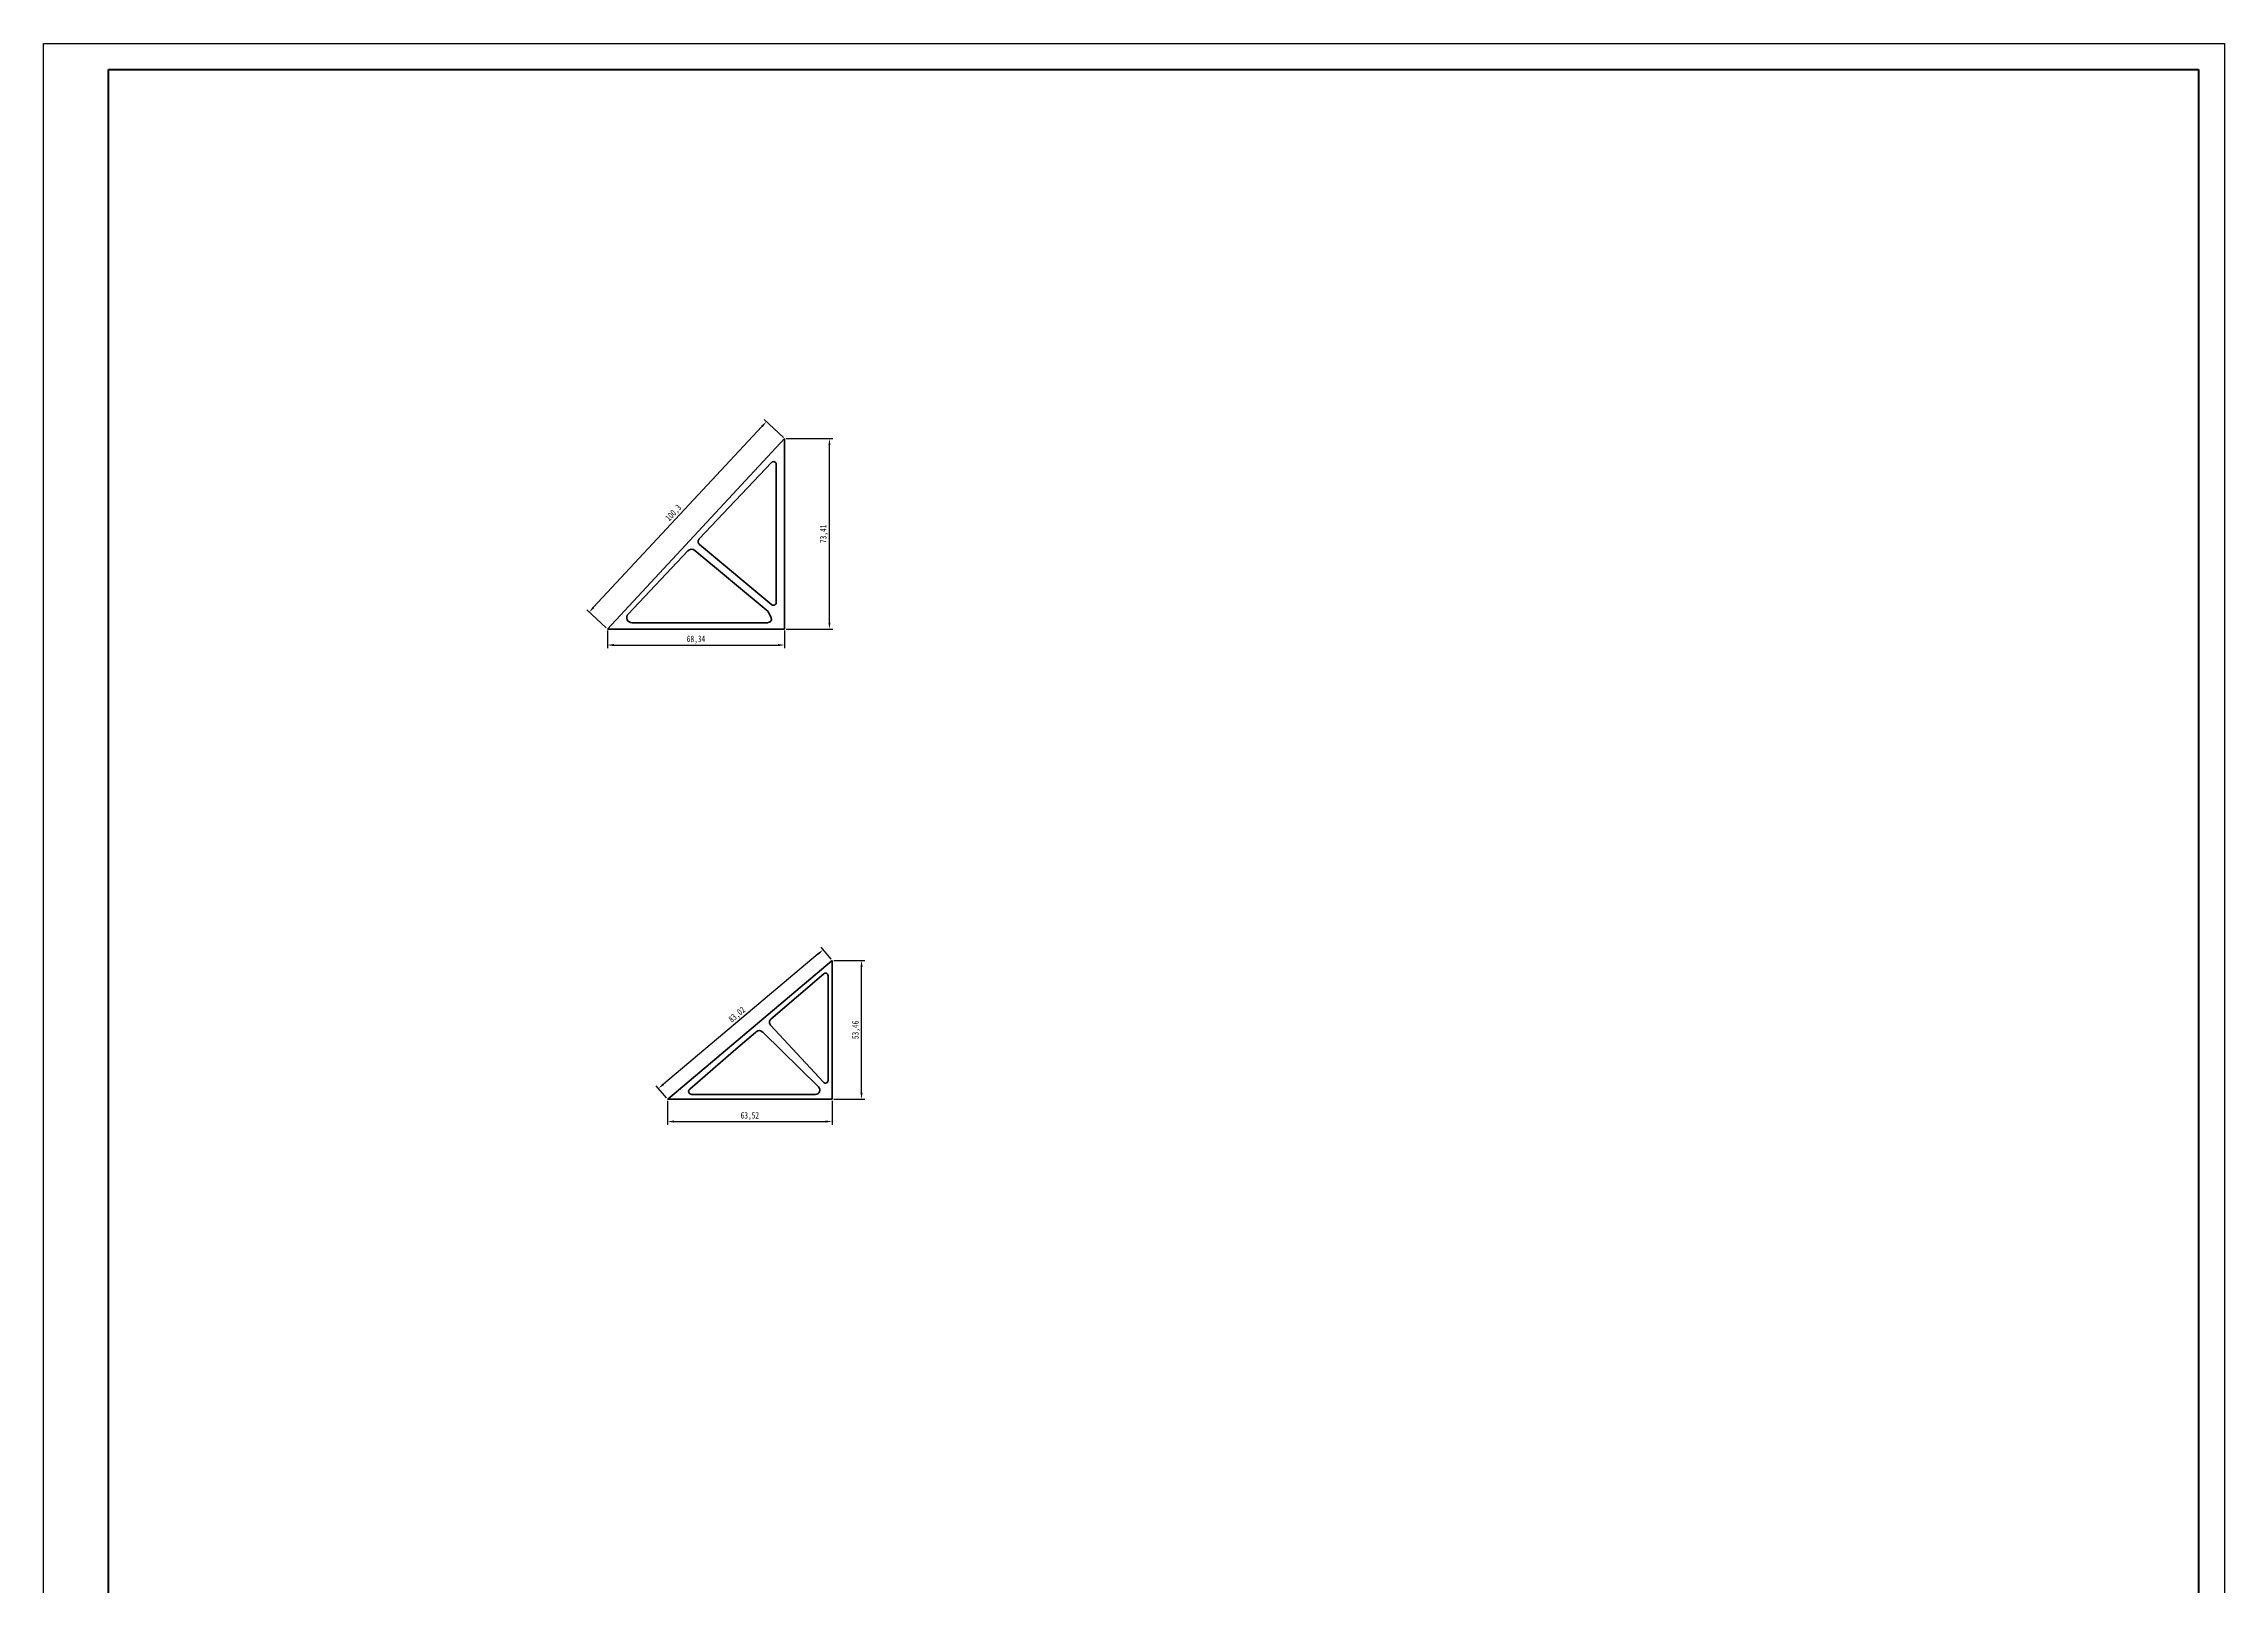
# Model space of a CAD drawing. Header units: millimetres. Extents: x 1317 to 2158, y 637 to 1826.
# Drawn here: x 1317 to 2158, y 1231 to 1826 of the extents above; entities that cross this region are included whole.
import ezdxf

# ---------------------------------------------------------------- set-up
doc = ezdxf.new("R2010")
doc.units = ezdxf.units.MM
doc.header["$LTSCALE"] = 0.3
for name, color, linetype, lineweight in [('尺寸线', 3, 'Continuous', 25), ('粗实线', 7, 'Continuous', 50), ('细实线', 7, 'Continuous', 25)]:
    doc.layers.add(name, color=color, linetype=linetype, lineweight=lineweight)
doc.styles.add('NUT Standard', font='simfang.ttf', dxfattribs={"width": 0.7, "height": 2.5})
doc.dimstyles.new('NUT Standard', dxfattribs={"dimtxt": 2.5, "dimasz": 2.5, "dimexe": 1.25, "dimexo": 0.625, "dimtad": 1, "dimtoh": 1, "dimtxsty": 'NUT Standard', "dimcen": 2.5, "dimadec": 0, "dimazin": 0, "dimtfac": 1, "dimtmove": 0, "dimatfit": 3, "dimfxl": 1, "dimarcsym": 0})

# ---------------------------------------------------------------- blocks, each defined once
blk = doc.blocks.new('*D26')
at = {"layer": 'Defpoints', "color": 0, "transparency": 16777216}
for p in [(1534.75, 1599.89), (1603.09, 1599.89), (1603.09, 1593.71)]:
    blk.add_point(p, dxfattribs=at)
at = {"layer": '尺寸线', "color": 0, "lineweight": -2, "transparency": 16777216}
for p, q in [((1534.75, 1599.26), (1534.75, 1592.46)), ((1603.09, 1599.26), (1603.09, 1592.46)), ((1537.25, 1593.71), (1600.59, 1593.71))]:
    blk.add_line(p, q, dxfattribs=at)
at = {"layer": '尺寸线', "color": 0, "transparency": 16777216}
for points in [[(1537.25, 1594.12), (1537.25, 1593.29), (1534.75, 1593.71)], [(1600.59, 1594.12), (1600.59, 1593.29), (1603.09, 1593.71)]]:
    blk.add_solid(points, dxfattribs=at)
at = {"layer": '尺寸线', "color": 0, "transparency": 16777216, "insert": (1568.92, 1595.77), "char_height": 2.5, "attachment_point": 5, "style": 'NUT Standard'}
blk.add_mtext('68,34', dxfattribs=at)
blk = doc.blocks.new('*D27')
at = {"layer": 'Defpoints', "color": 0, "transparency": 16777216}
for p in [(1603.09, 1673.29), (1620.39, 1673.29), (1603.09, 1599.89)]:
    blk.add_point(p, dxfattribs=at)
at = {"layer": '尺寸线', "color": 0, "lineweight": -2, "transparency": 16777216}
for p, q in [((1603.72, 1673.29), (1621.64, 1673.29)), ((1620.39, 1602.39), (1620.39, 1670.79)), ((1603.72, 1599.89), (1621.64, 1599.89))]:
    blk.add_line(p, q, dxfattribs=at)
at = {"layer": '尺寸线', "color": 0, "transparency": 16777216}
for points in [[(1619.97, 1670.79), (1620.81, 1670.79), (1620.39, 1673.29)], [(1619.97, 1602.39), (1620.81, 1602.39), (1620.39, 1599.89)]]:
    blk.add_solid(points, dxfattribs=at)
at = {"layer": '尺寸线', "color": 0, "transparency": 16777216, "insert": (1618.32, 1636.59), "char_height": 2.5, "attachment_point": 5, "rotation": 90, "style": 'NUT Standard'}
blk.add_mtext('73,41', dxfattribs=at)
blk = doc.blocks.new('*D28')
at = {"layer": 'Defpoints', "color": 0, "transparency": 16777216}
for p in [(1603.09, 1673.29), (1527.73, 1606.43), (1534.75, 1599.89)]:
    blk.add_point(p, dxfattribs=at)
at = {"layer": '尺寸线', "color": 0, "lineweight": -2, "transparency": 16777216}
for p, q in [((1594.37, 1678), (1529.43, 1608.26)), ((1602.64, 1673.72), (1595.15, 1680.68)), ((1534.29, 1600.31), (1526.81, 1607.28))]:
    blk.add_line(p, q, dxfattribs=at)
at = {"layer": '尺寸线', "color": 0, "transparency": 16777216}
for points in [[(1594.06, 1678.29), (1594.67, 1677.72), (1596.07, 1679.83)], [(1529.12, 1608.54), (1529.73, 1607.97), (1527.73, 1606.43)]]:
    blk.add_solid(points, dxfattribs=at)
at = {"layer": '尺寸线', "color": 0, "transparency": 16777216, "insert": (1560.38, 1644.54), "char_height": 2.5, "attachment_point": 5, "rotation": 47.04542, "style": 'NUT Standard'}
blk.add_mtext('100,3', dxfattribs=at)
blk = doc.blocks.new('*D30')
at = {"layer": 'Defpoints', "color": 0, "transparency": 16777216}
for p in [(1557.92, 1418.58), (1621.45, 1418.58), (1621.45, 1409.97)]:
    blk.add_point(p, dxfattribs=at)
at = {"layer": '尺寸线', "color": 0, "lineweight": -2, "transparency": 16777216}
for p, q in [((1557.92, 1417.95), (1557.92, 1408.72)), ((1621.45, 1417.95), (1621.45, 1408.72)), ((1560.42, 1409.97), (1618.95, 1409.97))]:
    blk.add_line(p, q, dxfattribs=at)
at = {"layer": '尺寸线', "color": 0, "transparency": 16777216}
for points in [[(1560.42, 1410.39), (1560.42, 1409.55), (1557.92, 1409.97)], [(1618.95, 1410.39), (1618.95, 1409.55), (1621.45, 1409.97)]]:
    blk.add_solid(points, dxfattribs=at)
at = {"layer": '尺寸线', "color": 0, "transparency": 16777216, "insert": (1589.69, 1412.04), "char_height": 2.5, "attachment_point": 5, "style": 'NUT Standard'}
blk.add_mtext('63,52', dxfattribs=at)
blk = doc.blocks.new('*D31')
at = {"layer": 'Defpoints', "color": 0, "transparency": 16777216}
for p in [(1621.45, 1472.04), (1632.76, 1472.04), (1621.45, 1418.58)]:
    blk.add_point(p, dxfattribs=at)
at = {"layer": '尺寸线', "color": 0, "lineweight": -2, "transparency": 16777216}
for p, q in [((1622.07, 1472.04), (1634.01, 1472.04)), ((1632.76, 1421.08), (1632.76, 1469.54)), ((1622.07, 1418.58), (1634.01, 1418.58))]:
    blk.add_line(p, q, dxfattribs=at)
at = {"layer": '尺寸线', "color": 0, "transparency": 16777216}
for points in [[(1632.34, 1469.54), (1633.18, 1469.54), (1632.76, 1472.04)], [(1632.34, 1421.08), (1633.18, 1421.08), (1632.76, 1418.58)]]:
    blk.add_solid(points, dxfattribs=at)
at = {"layer": '尺寸线', "color": 0, "transparency": 16777216, "insert": (1630.69, 1445.31), "char_height": 2.5, "attachment_point": 5, "rotation": 90, "style": 'NUT Standard'}
blk.add_mtext('53,46', dxfattribs=at)
blk = doc.blocks.new('*D32')
at = {"layer": 'Defpoints', "color": 0, "transparency": 16777216}
for p in [(1621.45, 1472.04), (1554.43, 1422.73), (1557.92, 1418.58)]:
    blk.add_point(p, dxfattribs=at)
at = {"layer": '尺寸线', "color": 0, "lineweight": -2, "transparency": 16777216}
for p, q in [((1616.04, 1474.58), (1556.34, 1424.34)), ((1621.04, 1472.52), (1617.15, 1477.15)), ((1557.52, 1419.06), (1553.62, 1423.69))]:
    blk.add_line(p, q, dxfattribs=at)
at = {"layer": '尺寸线', "color": 0, "transparency": 16777216}
for points in [[(1615.77, 1474.9), (1616.31, 1474.26), (1617.95, 1476.19)], [(1556.07, 1424.66), (1556.61, 1424.02), (1554.43, 1422.73)]]:
    blk.add_solid(points, dxfattribs=at)
at = {"layer": '尺寸线', "color": 0, "transparency": 16777216, "insert": (1584.86, 1451.04), "char_height": 2.5, "attachment_point": 5, "rotation": 40.08483, "style": 'NUT Standard'}
blk.add_mtext('83,02', dxfattribs=at)

msp = doc.modelspace()

# ---------------------------------------------------------------- linework, layer by layer
at = {"color": 7, "lineweight": 35}
for p, q in [((1603.095, 1673.291), (1534.751, 1599.885)), ((1603.095, 1599.885), (1603.095, 1673.291)), ((1598.023, 1664.098), (1570.156, 1634.628)), ((1599.859, 1610.076), (1599.859, 1663.368)), ((1570.282, 1632.493), (1598.115, 1609.26)), ((1542.759, 1605.654), (1565.777, 1629.996)), ((1568.512, 1630.158), (1596.74, 1606.594)), ((1534.751, 1599.885), (1589.125, 1599.885)), ((1595.391, 1602.28), (1544.212, 1602.28)), ((1589.125, 1599.885), (1603.095, 1599.885)), ((1621.446, 1472.04), (1558.008, 1418.649)), ((1621.446, 1418.578), (1621.446, 1472.04)), ((1597.799, 1449.445), (1618.171, 1466.974)), ((1619.843, 1466.208), (1619.843, 1425.776)), ((1618.089, 1425.089), (1597.668, 1447.151)), ((1584.282, 1437.815), (1591.837, 1444.315)), ((1591.837, 1444.315), (1592.138, 1444.575)), ((1616.16, 1423.305), (1594.701, 1444.487)), ((1584.283, 1437.816), (1566.492, 1422.508)), ((1566.492, 1422.508), (1566.489, 1422.506)), ((1558.008, 1418.649), (1557.924, 1418.578)), ((1557.924, 1418.578), (1621.446, 1418.578)), ((1567.257, 1420.428), (1614.98, 1420.428))]:
    msp.add_line(p, q, dxfattribs=at)
msp.add_lwpolyline([(1595.391, 1602.28), (1595.936, 1602.248), (1596.547, 1602.313), (1597.139, 1602.482), (1597.421, 1602.617), (1597.66, 1602.784), (1597.823, 1602.955), (1597.937, 1603.151), (1597.992, 1603.348), (1598.005, 1603.563), (1597.96, 1603.912), (1597.851, 1604.283), (1597.675, 1604.711), (1597.242, 1605.557), (1596.857, 1606.297), (1596.74, 1606.594)], dxfattribs=at)
for centre, radius, start, end in [((1598.796, 1663.368), 1.063, 0, 136.601939), ((1571.222, 1633.62), 1.467, 136.601939, 230.146247), ((1567.23, 1628.622), 2, 50.146248, 136.601939), ((1598.796, 1610.076), 1.063, 230.146247, 0), ((1544.212, 1604.28), 2, 136.601939, 269.999997), ((1618.831, 1466.208), 1.011, 0, 130.709617), ((1598.84, 1448.235), 1.596, 130.709617, 222.787059), ((1593.372, 1443.14), 1.892, 45.371543, 130.709617), ((1567.257, 1421.609), 1.181, 130.54852, 269.999997), ((1614.98, 1422.109), 1.68, 269.999997, 45.371543), ((1618.831, 1425.776), 1.011, 222.787059, 0)]:
    msp.add_arc(centre, radius, start, end, dxfattribs=at)
at = {"layer": '粗实线'}
for p, q in [((1342.336, 646.615), (1342.336, 1815.615)), ((1342.336, 1815.615), (2148.336, 1815.615)), ((2148.336, 1815.615), (2148.336, 646.615))]:
    msp.add_line(p, q, dxfattribs=at)
at = {"layer": '细实线'}
for p, q in [((1317.336, 636.615), (1317.336, 1825.615)), ((1317.336, 1825.615), (2158.336, 1825.615)), ((2158.336, 1825.615), (2158.336, 636.615))]:
    msp.add_line(p, q, dxfattribs=at)

# ---------------------------------------------------------------- dimensions: what is measured, and where the dimension line sits
at = {"layer": '尺寸线'}
for p1, p2, distance, picture, middle in [((1603.095, 1673.291), (1534.751, 1599.885), -9.599, '*D28', (1560.384, 1644.539)), ((1621.4459, 1472.0397), (1557.9244, 1418.5783), -5.4276, '*D32', (1584.8586, 1451.0437))]:
    dim = msp.add_aligned_dim(p1=p1, p2=p2, distance=distance, dimstyle='NUT Standard', dxfattribs=at)
    dim.commit()
    dim.dimension.update_dxf_attribs({"geometry": picture, "text_midpoint": middle})
for base, p1, p2, picture, middle in [((1620.391, 1673.291), (1603.095, 1599.885), (1603.095, 1673.291), '*D27', (1618.323, 1636.588)), ((1632.761, 1472.04), (1621.446, 1418.578), (1621.446, 1472.04), '*D31', (1630.693, 1445.309))]:
    dim = msp.add_linear_dim(base=base, p1=p1, p2=p2, angle=90, dimstyle='NUT Standard', dxfattribs=at)
    dim.commit()
    dim.dimension.update_dxf_attribs({"geometry": picture, "text_midpoint": middle})
for base, p1, p2, picture, middle in [((1603.095, 1593.706), (1534.751, 1599.885), (1603.095, 1599.885), '*D26', (1568.923, 1595.774)), ((1621.446, 1409.971), (1557.924, 1418.578), (1621.446, 1418.578), '*D30', (1589.685, 1412.039))]:
    dim = msp.add_linear_dim(base=base, p1=p1, p2=p2, dimstyle='NUT Standard', dxfattribs=at)
    dim.commit()
    dim.dimension.update_dxf_attribs({"geometry": picture, "text_midpoint": middle})

doc.saveas('drawing.dxf')
